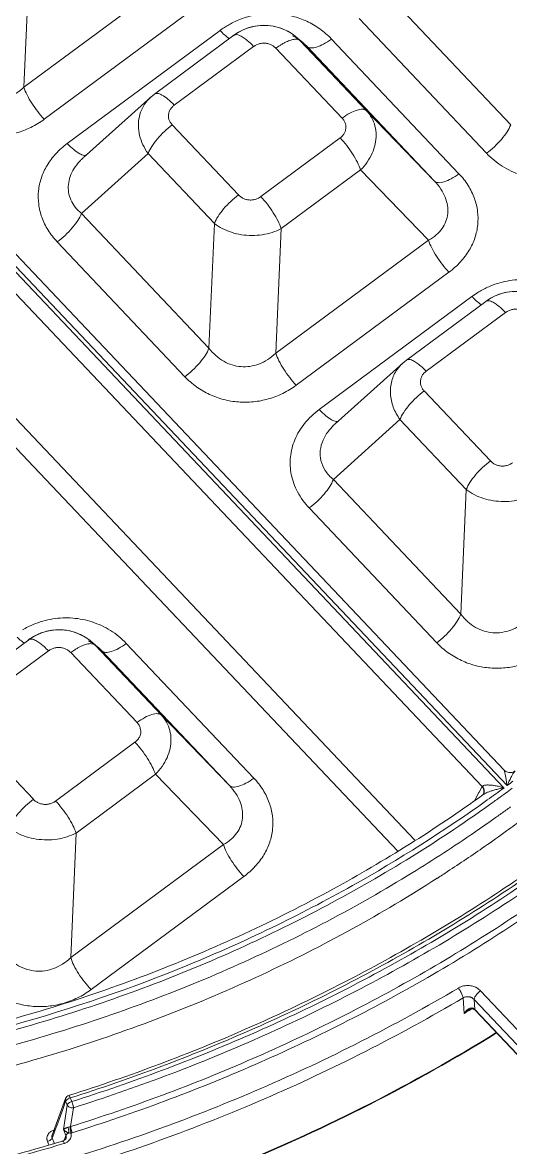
# Model space of a CAD drawing. Header units: millimetres. Extents: x 5536 to 6151, y 463 to 893.
# Drawn here: x 6073.58 to 6088.17, y 797.57 to 831.19 of the extents above; entities that cross this region are included whole.
import ezdxf

# ---------------------------------------------------------------- set-up
doc = ezdxf.new("R2010")
doc.units = ezdxf.units.MM
doc.header["$LTSCALE"] = 0.2
doc.layers.get('0').update_dxf_attribs({"lineweight": 18})

msp = doc.modelspace()

# ---------------------------------------------------------------- linework, layer by layer
for p, q in [((6062.017, 835.719), (6087.972, 808.318)), ((6088.065, 808.387), (6062.11, 835.787)), ((6062.384, 835.869), (6087.98, 808.848)), ((6087.319, 808.355), (6061.735, 835.364)), ((6073.781, 832.977), (6073.62, 829.252)), ((6073.62, 829.252), (6078.187, 832.631)), ((6084.36, 832.155), (6088.173, 828.13)), ((6085.31, 806.749), (6061.644, 831.733)), ((6074.23, 828.296), (6078.796, 831.675)), ((6084.796, 806.421), (6061.268, 831.259)), ((6087.45, 827.277), (6083.638, 831.302)), ((6079.484, 830.949), (6074.918, 827.57)), ((6079.898, 830.804), (6077.525, 829.048)), ((6081.739, 830.77), (6081.641, 830.843)), ((6081.751, 830.76), (6081.74, 830.77)), ((6081.751, 830.76), (6081.953, 830.594)), ((6081.882, 830.638), (6083.863, 828.547)), ((6082.814, 830.692), (6086.626, 826.667)), ((6080.487, 830.468), (6078.115, 828.713)), ((6083.134, 828.326), (6081.153, 830.417)), ((6081.956, 830.591), (6081.937, 830.606)), ((6081.95, 830.583), (6082.084, 830.471)), ((6085.897, 826.446), (6082.084, 830.471)), ((6077.415, 828.958), (6075.399, 827.147)), ((6077.525, 829.048), (6077.415, 828.958)), ((6083.863, 828.547), (6085.897, 826.446)), ((6078.055, 828.125), (6080.036, 826.034)), ((6080.702, 825.983), (6083.074, 827.738)), ((6077.333, 827.272), (6075.341, 825.481)), ((6079.313, 825.181), (6077.333, 827.272)), ((6081.311, 825.027), (6083.683, 826.782)), ((6083.683, 826.782), (6085.717, 824.681)), ((6075.341, 825.481), (6079.153, 821.457)), ((6079.313, 825.181), (6079.153, 821.457)), ((6081.311, 825.027), (6081.151, 821.303)), ((6078.431, 820.603), (6074.618, 824.628)), ((6081.151, 821.303), (6085.717, 824.681)), ((6081.76, 820.347), (6086.327, 823.725)), ((6087.015, 822.999), (6082.448, 819.62)), ((6087.428, 822.854), (6085.056, 821.099)), ((6088.018, 822.519), (6085.646, 820.763)), ((6084.945, 821.008), (6082.926, 819.194)), ((6085.056, 821.099), (6084.945, 821.008)), ((6085.586, 820.175), (6087.566, 818.084)), ((6084.863, 819.322), (6082.871, 817.532)), ((6084.863, 819.322), (6086.844, 817.231)), ((6082.871, 817.532), (6086.684, 813.507)), ((6086.844, 817.231), (6086.684, 813.507)), ((6082.149, 816.679), (6085.961, 812.654)), ((6073.765, 812.744), (6071.392, 810.989)), ((6075.586, 812.726), (6075.508, 812.784)), ((6075.587, 812.726), (6075.618, 812.701)), ((6075.824, 812.531), (6075.618, 812.701)), ((6075.749, 812.578), (6077.73, 810.488)), ((6075.816, 812.523), (6075.952, 812.412)), ((6076.681, 812.633), (6080.493, 808.608)), ((6071.982, 810.654), (6074.354, 812.409)), ((6075.02, 812.357), (6077.001, 810.267)), ((6075.952, 812.412), (6079.764, 808.387)), ((6077.73, 810.488), (6079.764, 808.387)), ((6073.903, 807.974), (6071.922, 810.065)), ((6076.941, 809.678), (6074.569, 807.923)), ((6077.55, 808.722), (6075.178, 806.967)), ((6077.55, 808.722), (6079.584, 806.622)), ((6087.221, 808.175), (6087.087, 807.931)), ((6087.23, 808.192), (6087.221, 808.175)), ((6087.319, 808.355), (6087.23, 808.192)), ((6087.328, 808.365), (6087.319, 808.355)), ((6087.458, 807.945), (6087.473, 807.955)), ((6075.178, 806.967), (6075.018, 803.243)), ((6087.092, 806.987), (6087.122, 807.008)), ((6079.584, 806.622), (6075.018, 803.243)), ((6080.194, 805.666), (6075.627, 802.287)), ((6089.884, 799.492), (6087.269, 802.253)), ((6086.783, 801.577), (6086.747, 802.042)), ((6089.693, 799.233), (6087.078, 801.994)), ((6087.078, 801.994), (6087.101, 801.691)), ((6087.005, 801.709), (6086.928, 801.664)), ((6087.08, 801.698), (6087.09, 801.69)), ((6089.971, 798.662), (6087.101, 801.691)), ((6089.977, 798.644), (6087.108, 801.673)), ((6074.867, 799.036), (6074.463, 797.938)), ((6074.962, 799.127), (6074.962, 799.127)), ((6074.963, 799.127), (6074.981, 799.133)), ((6075.007, 799.054), (6075.052, 798.944)), ((6074.6, 798.219), (6074.779, 798.706)), ((6074.779, 798.706), (6074.868, 798.95)), ((6074.802, 798.113), (6074.914, 798.84)), ((6074.868, 798.95), (6074.914, 798.84)), ((6075.103, 798.76), (6075.016, 798.196)), ((6074.51, 797.976), (6074.555, 798.097)), ((6074.53, 798.094), (6074.512, 798.089)), ((6074.555, 798.097), (6074.6, 798.219)), ((6074.878, 797.929), (6074.802, 798.113)), ((6074.327, 797.75), (6074.368, 797.648)), ((6074.465, 797.854), (6074.51, 797.976)), ((6074.465, 797.854), (6074.531, 797.694)), ((6074.513, 797.684), (6074.534, 797.69)), ((6074.534, 797.69), (6074.564, 797.699)), ((6074.564, 797.699), (6074.599, 797.71)), ((6074.599, 797.71), (6074.618, 797.716)), ((6074.811, 797.776), (6074.787, 797.767)), ((6074.809, 797.687), (6074.83, 797.694)), ((6074.834, 797.79), (6074.811, 797.776)), ((6074.828, 797.786), (6074.857, 797.869)), ((6074.857, 797.869), (6074.878, 797.929)), ((6074.88, 797.847), (6074.88, 797.847)), ((6074.358, 797.638), (6074.409, 797.653))]:
    msp.add_line(p, q)
for points in [[(6081.641, 830.843), (6081.51, 830.922), (6081.372, 830.988), (6081.228, 831.039), (6081.078, 831.075), (6080.926, 831.096), (6080.772, 831.101), (6080.619, 831.09), (6080.467, 831.064), (6080.318, 831.023), (6080.175, 830.966), (6080.038, 830.896), (6079.898, 830.804)], [(6089.171, 822.893), (6089.041, 822.972), (6088.903, 823.038), (6088.758, 823.089), (6088.609, 823.125), (6088.457, 823.146), (6088.303, 823.151), (6088.149, 823.14), (6087.997, 823.114), (6087.849, 823.073), (6087.705, 823.017), (6087.568, 822.946), (6087.428, 822.854)], [(6075.508, 812.784), (6075.376, 812.863), (6075.237, 812.929), (6075.092, 812.98), (6074.942, 813.016), (6074.789, 813.036), (6074.634, 813.041), (6074.48, 813.03), (6074.327, 813.003), (6074.178, 812.961), (6074.034, 812.903), (6073.896, 812.831), (6073.765, 812.744)], [(6088.307, 808.822), (6088.3, 808.817), (6088.276, 808.802), (6088.249, 808.789), (6088.22, 808.78), (6088.188, 808.774), (6088.155, 808.772), (6088.121, 808.775), (6088.086, 808.783), (6088.052, 808.796), (6088.019, 808.815), (6087.989, 808.839), (6087.98, 808.848)], [(6087.354, 808.124), (6087.351, 808.119), (6087.346, 808.112), (6087.342, 808.108)], [(6086.92, 801.678), (6086.934, 801.686), (6086.95, 801.694), (6086.966, 801.7), (6086.982, 801.705), (6086.997, 801.709), (6087.011, 801.711), (6087.024, 801.712), (6087.037, 801.712), (6087.048, 801.71), (6087.058, 801.708), (6087.069, 801.703), (6087.08, 801.698)], [(6074.88, 797.847), (6074.879, 797.843), (6074.868, 797.824), (6074.854, 797.806), (6074.834, 797.79)]]:
    msp.add_lwpolyline(points)
for centre, radius, start, end in [((6081.018, 828.875), 2.579, 122.9786, 126.4908), ((6081.025, 828.865), 2.591, 119.5214, 122.98), ((6081.452, 832.81), 2.708, 223.3973, 225.3913), ((6080.808, 829.617), 1.482, 51.07, 55.6319), ((6081.035, 829.468), 1.453, 58.0692, 65.1893), ((6080.81, 829.619), 1.479, 43.5469, 50.493), ((6082.303, 828.899), 1.904, 121.8584, 122.6523), ((6081.06, 829.503), 1.41, 43.3748, 50.5115), ((6076.578, 825.831), 1.767, 131.9593, 133.5252), ((6088.547, 820.927), 2.577, 121.759, 126.4873), ((6088.983, 824.86), 2.708, 223.3973, 225.3913), ((6088.557, 820.912), 2.595, 120.0826, 121.7636), ((6074.674, 811.514), 1.528, 116.0825, 121.5967), ((6074.666, 811.527), 1.513, 121.591, 127.1694), ((6074.906, 811.416), 1.444, 58.5011, 63.2958), ((6074.672, 811.553), 1.488, 49.2141, 50.5079), ((6074.682, 811.564), 1.473, 43.5501, 49.2228), ((6074.928, 811.445), 1.408, 43.3814, 50.5132), ((6076.17, 810.84), 1.904, 121.8578, 122.6515), ((6062.955, 842.227), 42.139, 306.5763, 306.8694), ((6062.826, 842.401), 42.356, 305.5844, 306.4197), ((6062.842, 842.411), 42.51, 305.9672, 306.6518), ((6062.751, 842.537), 42.666, 305.5367, 305.9674), ((6062.652, 842.597), 43.189, 304.511, 305.5292), ((6062.77, 842.43), 42.985, 305.5296, 305.9887), ((6062.827, 842.352), 42.889, 305.9888, 306.2154), ((6062.921, 841.684), 42.806, 305.9436, 306.7645), ((6062.741, 841.933), 43.113, 304.875, 305.9436), ((6062.51, 842.266), 43.518, 303.118, 304.874), ((6062.338, 842.527), 43.832, 302.6298, 303.1195), ((6060.368, 846.275), 51.919, 300.5813, 300.768), ((6086.926, 801.528), 0.239, 42.8501, 49.0203), ((6059.984, 845.899), 52.798, 292.284, 301.731), ((6059.987, 845.928), 52.806, 292.284, 301.7079), ((6075.008, 798.984), 0.15, 107.4144, 159.8306), ((6074.953, 798.35), 0.166, 284.9199, 292.1441), ((6074.547, 797.84), 0.238, 190.1158, 202.2692), ((6058.852, 849.899), 54.513, 286.8104, 286.9958), ((6074.776, 797.886), 0.11, 10.7822, 23.3544), ((6074.966, 798.333), 0.336, 280.4347, 287.3195), ((6074.8, 797.944), 0.234, 8.6603, 14.2869), ((6058.832, 849.967), 54.584, 286.5813, 286.696)]:
    msp.add_arc(centre, radius, start, end)
for points, knots in [([(6007.873, 841.483), (6007.675, 839.536), (6007.567, 835.605), (6008.276, 829.741), (6009.844, 824.01), (6012.244, 818.514), (6015.433, 813.345), (6019.355, 808.591), (6023.942, 804.332), (6029.117, 800.641), (6034.79, 797.578), (6040.866, 795.194), (6047.241, 793.529), (6053.808, 792.611), (6060.456, 792.455), (6067.073, 793.064), (6073.547, 794.426), (6077.718, 795.83), (6079.744, 796.65)], [0, 0, 0, 0, 13127.557086, 26271.787669, 39492.570786, 52844.310567, 66372.574552, 80107.448163, 94066.135326, 108247.986067, 122639.85449, 137213.198705, 151930.239714, 166743.337818, 181600.264062, 196445.8692, 211225.538733, 225889.094371, 225889.094371, 225889.094371, 225889.094371]), ([(6008.935, 834.441), (6009.05, 833.524), (6009.465, 830.947), (6010.612, 826.622), (6012.717, 821.52), (6015.684, 816.45), (6019.478, 811.643), (6024.035, 807.261), (6029.274, 803.427), (6035.082, 800.248), (6041.328, 797.798), (6047.887, 796.125), (6054.643, 795.255), (6061.473, 795.206), (6068.243, 795.976), (6072.655, 797.03), (6074.809, 797.687)], [0, 0, 0, 0, 6449.194997, 18202.704763, 31140.65271, 44851.238716, 59064.142531, 73742.2509, 88840.293917, 104242.039161, 119823.080497, 135540.806701, 151367.170835, 167243.23423, 183095.799595, 198810.42317, 198810.42317, 198810.42317, 198810.42317]), ([(6009.076, 834.46), (6009.324, 832.446), (6010.141, 828.432), (6012.287, 822.644), (6015.315, 817.176), (6019.164, 812.135), (6023.76, 807.615), (6029.014, 803.7), (6034.826, 800.462), (6041.086, 797.962), (6047.676, 796.246), (6054.471, 795.345), (6061.345, 795.277), (6068.017, 796.025), (6072.322, 797.034), (6074.358, 797.638)], [0, 0, 0, 0, 13318.111137, 26751.914543, 40357.154746, 54174.443117, 68227.584312, 82520.931532, 97041.802749, 111760.749273, 126634.621657, 141610.450302, 156628.202443, 171625.488965, 185564.625875, 185564.625875, 185564.625875, 185564.625875]), ([(6082.814, 830.692), (6082.708, 830.804), (6082.477, 831.005), (6082.082, 831.235), (6081.657, 831.387), (6081.213, 831.461), (6080.761, 831.456), (6080.312, 831.371), (6079.976, 831.242), (6079.793, 831.146), (6079.748, 831.12)], [0, 0, 0, 0, 16328.624143, 32494.309229, 48409.910806, 64269.527239, 80199.761401, 96317.830169, 112806.149876, 118323.351395, 118323.351395, 118323.351395, 118323.351395]), ([(6081.645, 830.84), (6081.559, 830.899), (6081.375, 830.998), (6081.073, 831.087), (6080.76, 831.111), (6080.447, 831.07), (6080.149, 830.965), (6079.968, 830.855), (6079.885, 830.792)], [0, 0, 0, 0, 15072.541523, 30148.477544, 45245.322088, 60376.588311, 75550.6743, 90758.822511, 90758.822511, 90758.822511, 90758.822511]), ([(6079.55, 830.882), (6079.592, 830.841), (6079.66, 830.779), (6079.733, 830.723), (6079.761, 830.703)], [0, 0, 0, 0, 22387.757463, 35631.663481, 35631.663481, 35631.663481, 35631.663481]), ([(6080.23, 830.7), (6080.194, 830.727), (6080.115, 830.779), (6080.006, 830.83), (6079.933, 830.82), (6079.914, 830.812)], [0, 0, 0, 0, 19496.024716, 40752.106417, 49802.901819, 49802.901819, 49802.901819, 49802.901819]), ([(6080.487, 830.468), (6080.426, 830.533), (6080.343, 830.614), (6080.251, 830.685), (6080.23, 830.7)], [0, 0, 0, 0, 27583.754345, 35636.064839, 35636.064839, 35636.064839, 35636.064839]), ([(6081.462, 830.605), (6081.507, 830.626), (6081.573, 830.653), (6081.641, 830.672), (6081.662, 830.676)], [0, 0, 0, 0, 24856.446093, 35643.989501, 35643.989501, 35643.989501, 35643.989501]), ([(6081.662, 830.676), (6081.697, 830.684), (6081.763, 830.69), (6081.827, 830.674), (6081.852, 830.661)], [0, 0, 0, 0, 19976.271986, 35645.098793, 35645.098793, 35645.098793, 35645.098793]), ([(6082.814, 830.692), (6082.739, 830.637), (6082.597, 830.543), (6082.388, 830.449), (6082.215, 830.411), (6082.113, 830.443), (6082.084, 830.471)], [0, 0, 0, 0, 21927.548308, 40142.03939, 53684.914445, 63218.752066, 63218.752066, 63218.752066, 63218.752066]), ([(6081.153, 830.417), (6081.13, 830.442), (6081.077, 830.487), (6080.985, 830.536), (6080.885, 830.565), (6080.781, 830.573), (6080.676, 830.56), (6080.576, 830.525), (6080.516, 830.489), (6080.487, 830.468)], [0, 0, 0, 0, 14801.894008, 29658.797405, 44581.327809, 59583.216526, 74659.95275, 89792.430391, 104935.886853, 104935.886853, 104935.886853, 104935.886853]), ([(6081.298, 830.516), (6081.328, 830.534), (6081.381, 830.566), (6081.437, 830.594), (6081.462, 830.605)], [0, 0, 0, 0, 19711.986644, 35643.073187, 35643.073187, 35643.073187, 35643.073187]), ([(6071.623, 829.406), (6071.684, 829.325), (6071.818, 829.177), (6072.054, 829.006), (6072.31, 828.893), (6072.579, 828.842), (6072.852, 828.852), (6073.125, 828.924), (6073.388, 829.057), (6073.546, 829.182), (6073.62, 829.252)], [0, 0, 0, 0, 15783.48634, 30737.384347, 44955.310741, 58843.966872, 72768.711602, 87093.1348, 102216.959005, 118159.581898, 118159.581898, 118159.581898, 118159.581898]), ([(6074.23, 828.296), (6074.161, 828.369), (6074.029, 828.524), (6073.856, 828.768), (6073.716, 829.011), (6073.645, 829.175), (6073.62, 829.252)], [0, 0, 0, 0, 16649.078789, 33680.258368, 49619.848871, 63132.820035, 63132.820035, 63132.820035, 63132.820035]), ([(6077.415, 828.958), (6077.378, 828.925), (6077.28, 828.825), (6077.152, 828.631), (6077.061, 828.372), (6077.034, 828.093), (6077.071, 827.808), (6077.17, 827.527), (6077.273, 827.354), (6077.333, 827.272)], [0, 0, 0, 0, 8376.746915, 23664.871852, 39020.28098, 54685.807002, 70841.762191, 87579.751736, 104878.087515, 104878.087515, 104878.087515, 104878.087515]), ([(6078.115, 828.713), (6078.054, 828.778), (6077.937, 828.891), (6077.767, 829.012), (6077.629, 829.077), (6077.548, 829.063), (6077.526, 829.048)], [0, 0, 0, 0, 23832.122044, 42859.943662, 56036.673687, 63174.903259, 63174.903259, 63174.903259, 63174.903259]), ([(6078.115, 828.713), (6078.088, 828.693), (6078.038, 828.648), (6077.981, 828.567), (6077.947, 828.477), (6077.937, 828.384), (6077.953, 828.29), (6077.992, 828.201), (6078.032, 828.149), (6078.055, 828.125)], [0, 0, 0, 0, 15937.751823, 31117.887921, 45717.11364, 60047.260279, 74476.312571, 89348.883792, 104896.775083, 104896.775083, 104896.775083, 104896.775083]), ([(6070.9, 828.553), (6071.006, 828.442), (6071.237, 828.24), (6071.632, 828.011), (6072.057, 827.858), (6072.501, 827.784), (6072.953, 827.79), (6073.403, 827.875), (6073.836, 828.041), (6074.104, 828.203), (6074.23, 828.296)], [0, 0, 0, 0, 14901.006595, 29653.319956, 44177.414698, 58650.419099, 73187.867094, 87896.727248, 102943.467166, 118158.222188, 118158.222188, 118158.222188, 118158.222188]), ([(6083.074, 827.738), (6083.101, 827.758), (6083.151, 827.803), (6083.208, 827.885), (6083.242, 827.974), (6083.252, 828.068), (6083.236, 828.161), (6083.197, 828.25), (6083.157, 828.302), (6083.134, 828.326)], [0, 0, 0, 0, 15952.778014, 31147.226039, 45760.21599, 60103.873173, 74546.529259, 89433.122419, 104995.67235, 104995.67235, 104995.67235, 104995.67235]), ([(6083.134, 828.326), (6083.208, 828.381), (6083.351, 828.476), (6083.559, 828.569), (6083.732, 828.608), (6083.835, 828.576), (6083.863, 828.547)], [0, 0, 0, 0, 21934.487286, 40154.911714, 53702.306296, 63239.374415, 63239.374415, 63239.374415, 63239.374415]), ([(6083.683, 826.782), (6083.757, 826.854), (6083.89, 827.009), (6084.04, 827.27), (6084.131, 827.545), (6084.161, 827.823), (6084.126, 828.092), (6084.028, 828.34), (6083.923, 828.483), (6083.863, 828.547)], [0, 0, 0, 0, 16518.995132, 32507.082316, 47876.34728, 62645.086389, 76937.100437, 90968.708972, 105008.849613, 105008.849613, 105008.849613, 105008.849613]), ([(6078.055, 828.125), (6077.974, 828.064), (6077.817, 827.933), (6077.611, 827.718), (6077.445, 827.498), (6077.362, 827.345), (6077.333, 827.272)], [0, 0, 0, 0, 17048.117154, 34163.24113, 49942.711603, 63177.699956, 63177.699956, 63177.699956, 63177.699956]), ([(6088.173, 828.13), (6088.144, 828.057), (6088.06, 827.904), (6087.894, 827.684), (6087.688, 827.469), (6087.532, 827.337), (6087.45, 827.277)], [0, 0, 0, 0, 13258.63518, 29066.298671, 46212.002068, 63290.578927, 63290.578927, 63290.578927, 63290.578927]), ([(6083.074, 827.738), (6083.143, 827.665), (6083.275, 827.51), (6083.447, 827.266), (6083.587, 827.023), (6083.658, 826.86), (6083.683, 826.782)], [0, 0, 0, 0, 16677.870673, 33738.558118, 49705.842394, 63242.369521, 63242.369521, 63242.369521, 63242.369521]), ([(6074.918, 827.57), (6074.794, 827.479), (6074.57, 827.28), (6074.306, 826.93), (6074.129, 826.552), (6074.043, 826.156), (6074.048, 825.753), (6074.145, 825.353), (6074.335, 824.968), (6074.516, 824.737), (6074.618, 824.628)], [0, 0, 0, 0, 16100.47383, 31309.810921, 45686.663287, 59622.373494, 73484.185178, 87647.904025, 102540.437772, 118213.408002, 118213.408002, 118213.408002, 118213.408002]), ([(6074.918, 827.57), (6074.979, 827.505), (6075.096, 827.393), (6075.265, 827.271), (6075.397, 827.21), (6075.467, 827.218), (6075.485, 827.224)], [0, 0, 0, 0, 24648.078752, 44327.088775, 57954.679313, 63153.455911, 63153.455911, 63153.455911, 63153.455911]), ([(6090.78, 827.02), (6090.612, 826.896), (6090.249, 826.69), (6089.655, 826.522), (6089.049, 826.498), (6088.457, 826.615), (6087.906, 826.871), (6087.59, 827.129), (6087.45, 827.277)], [0, 0, 0, 0, 15672.858857, 30891.227624, 45838.500191, 60698.487688, 75686.690462, 90913.472913, 90913.472913, 90913.472913, 90913.472913]), ([(6075.362, 827.112), (6075.337, 827.089), (6075.247, 826.999), (6075.114, 826.829), (6074.997, 826.593), (6074.941, 826.352), (6074.946, 826.112), (6075.016, 825.878), (6075.148, 825.661), (6075.271, 825.538), (6075.341, 825.481)], [0, 0, 0, 0, 6301.288442, 24165.857724, 40505.083749, 55805.276761, 70602.017112, 85524.232617, 101295.189658, 118236.806976, 118236.806976, 118236.806976, 118236.806976]), ([(6086.626, 826.667), (6086.552, 826.612), (6086.409, 826.518), (6086.201, 826.424), (6086.028, 826.386), (6085.926, 826.418), (6085.897, 826.446)], [0, 0, 0, 0, 21947.930317, 40179.521523, 53735.218941, 63278.132019, 63278.132019, 63278.132019, 63278.132019]), ([(6086.327, 823.725), (6086.45, 823.817), (6086.675, 824.016), (6086.939, 824.366), (6087.115, 824.744), (6087.202, 825.14), (6087.197, 825.543), (6087.1, 825.943), (6086.91, 826.328), (6086.729, 826.559), (6086.626, 826.667)], [0, 0, 0, 0, 16138.071913, 31382.926092, 45793.351509, 59761.604608, 73655.786619, 87852.580804, 102779.891832, 118489.461832, 118489.461832, 118489.461832, 118489.461832]), ([(6085.717, 824.681), (6085.799, 824.726), (6085.948, 824.828), (6086.126, 825.021), (6086.244, 825.239), (6086.299, 825.475), (6086.291, 825.722), (6086.221, 825.973), (6086.089, 826.221), (6085.967, 826.373), (6085.897, 826.446)], [0, 0, 0, 0, 15820.280195, 30417.411871, 44078.662025, 57436.843263, 71078.117736, 85538.949166, 101325.795922, 118473.872276, 118473.872276, 118473.872276, 118473.872276]), ([(6080.036, 826.034), (6079.954, 825.974), (6079.798, 825.842), (6079.592, 825.627), (6079.426, 825.407), (6079.342, 825.254), (6079.313, 825.181)], [0, 0, 0, 0, 17056.354002, 34179.828042, 49967.053962, 63208.549622, 63208.549622, 63208.549622, 63208.549622]), ([(6080.036, 826.034), (6080.059, 826.009), (6080.112, 825.964), (6080.204, 825.915), (6080.304, 825.886), (6080.408, 825.878), (6080.513, 825.891), (6080.613, 825.926), (6080.674, 825.962), (6080.702, 825.983)], [0, 0, 0, 0, 14804.764359, 29664.548774, 44589.972924, 59594.77076, 74674.430632, 89809.842744, 104956.235792, 104956.235792, 104956.235792, 104956.235792]), ([(6080.702, 825.983), (6080.771, 825.91), (6080.902, 825.755), (6081.075, 825.511), (6081.215, 825.268), (6081.286, 825.104), (6081.311, 825.027)], [0, 0, 0, 0, 16673.107595, 33728.867441, 49691.462782, 63223.936576, 63223.936576, 63223.936576, 63223.936576]), ([(6074.618, 824.628), (6074.7, 824.689), (6074.856, 824.82), (6075.062, 825.036), (6075.228, 825.255), (6075.312, 825.408), (6075.341, 825.481)], [0, 0, 0, 0, 17043.573817, 34154.13659, 49929.40181, 63160.863045, 63160.863045, 63160.863045, 63160.863045]), ([(6079.313, 825.181), (6079.387, 825.123), (6079.551, 825.019), (6079.825, 824.907), (6080.124, 824.838), (6080.434, 824.814), (6080.744, 824.837), (6081.04, 824.905), (6081.225, 824.981), (6081.311, 825.027)], [0, 0, 0, 0, 14029.799462, 28810.370117, 44122.17797, 59689.80553, 75212.10532, 90391.209125, 104954.061042, 104954.061042, 104954.061042, 104954.061042]), ([(6086.327, 823.725), (6086.258, 823.798), (6086.126, 823.953), (6085.953, 824.197), (6085.813, 824.44), (6085.742, 824.604), (6085.717, 824.681)], [0, 0, 0, 0, 16689.539153, 33761.976376, 49740.065011, 63285.609404, 63285.609404, 63285.609404, 63285.609404]), ([(6087.256, 823.158), (6087.353, 823.214), (6087.637, 823.355), (6088.138, 823.497), (6088.745, 823.522), (6089.337, 823.405), (6089.888, 823.149), (6090.204, 822.89), (6090.344, 822.742)], [0, 0, 0, 0, 9155.888427, 25702.785991, 41966.78851, 58086.179111, 74393.234826, 90922.481363, 90922.481363, 90922.481363, 90922.481363]), ([(6087.081, 822.932), (6087.122, 822.891), (6087.19, 822.829), (6087.264, 822.773), (6087.292, 822.753)], [0, 0, 0, 0, 22429.297639, 35697.777528, 35697.777528, 35697.777528, 35697.777528]), ([(6089.175, 822.89), (6089.09, 822.949), (6088.905, 823.049), (6088.604, 823.137), (6088.29, 823.161), (6087.977, 823.12), (6087.679, 823.015), (6087.499, 822.906), (6087.415, 822.842)], [0, 0, 0, 0, 15100.523834, 30204.448464, 45329.320435, 60488.677988, 75690.9348, 90927.317079, 90927.317079, 90927.317079, 90927.317079]), ([(6087.761, 822.75), (6087.724, 822.777), (6087.646, 822.829), (6087.536, 822.88), (6087.463, 822.87), (6087.444, 822.862)], [0, 0, 0, 0, 19530.600682, 40824.379789, 49891.226669, 49891.226669, 49891.226669, 49891.226669]), ([(6088.018, 822.519), (6087.956, 822.584), (6087.873, 822.664), (6087.782, 822.735), (6087.761, 822.75)], [0, 0, 0, 0, 27634.930539, 35702.180499, 35702.180499, 35702.180499, 35702.180499]), ([(6088.684, 822.467), (6088.66, 822.492), (6088.607, 822.537), (6088.516, 822.586), (6088.416, 822.615), (6088.311, 822.623), (6088.207, 822.61), (6088.107, 822.575), (6088.046, 822.539), (6088.018, 822.519)], [0, 0, 0, 0, 14828.795672, 29712.700726, 44662.352054, 59691.505923, 74795.643318, 89955.623465, 105126.602372, 105126.602372, 105126.602372, 105126.602372]), ([(6078.431, 820.603), (6078.513, 820.664), (6078.669, 820.795), (6078.875, 821.011), (6079.041, 821.23), (6079.125, 821.383), (6079.153, 821.457)], [0, 0, 0, 0, 17059.773351, 34186.461992, 49976.484839, 63220.275533, 63220.275533, 63220.275533, 63220.275533]), ([(6079.153, 821.457), (6079.214, 821.375), (6079.349, 821.227), (6079.585, 821.056), (6079.841, 820.944), (6080.109, 820.892), (6080.383, 820.902), (6080.655, 820.974), (6080.918, 821.107), (6081.076, 821.232), (6081.151, 821.303)], [0, 0, 0, 0, 15812.834845, 30794.538784, 45038.902613, 58953.383918, 72904.020927, 87255.079584, 102407.02569, 118379.292997, 118379.292997, 118379.292997, 118379.292997]), ([(6081.76, 820.347), (6081.691, 820.419), (6081.56, 820.574), (6081.387, 820.819), (6081.247, 821.062), (6081.176, 821.225), (6081.151, 821.302)], [0, 0, 0, 0, 16680.018593, 33742.848052, 49712.059883, 63250.142873, 63250.142873, 63250.142873, 63250.142873]), ([(6084.863, 819.322), (6084.78, 819.436), (6084.645, 819.682), (6084.557, 820.083), (6084.594, 820.477), (6084.74, 820.792), (6084.882, 820.951), (6084.945, 821.008)], [0, 0, 0, 0, 17778.998893, 34713.588029, 50937.953758, 66742.481647, 77470.978321, 77470.978321, 77470.978321, 77470.978321]), ([(6085.27, 821.072), (6085.227, 821.094), (6085.157, 821.128), (6085.078, 821.113), (6085.056, 821.098)], [0, 0, 0, 0, 23117.401931, 35689.424656, 35689.424656, 35689.424656, 35689.424656]), ([(6085.646, 820.763), (6085.603, 820.809), (6085.52, 820.891), (6085.395, 820.995), (6085.31, 821.05), (6085.27, 821.072)], [0, 0, 0, 0, 19064.355964, 35877.218368, 49878.415341, 49878.415341, 49878.415341, 49878.415341]), ([(6078.431, 820.603), (6078.536, 820.492), (6078.768, 820.291), (6079.162, 820.061), (6079.588, 819.908), (6080.032, 819.834), (6080.483, 819.84), (6080.933, 819.925), (6081.367, 820.091), (6081.635, 820.254), (6081.76, 820.347)], [0, 0, 0, 0, 14928.718076, 29708.466391, 44259.57167, 58759.491593, 73323.974957, 88060.189256, 103134.911675, 118377.961656, 118377.961656, 118377.961656, 118377.961656]), ([(6085.646, 820.763), (6085.618, 820.743), (6085.568, 820.698), (6085.512, 820.617), (6085.478, 820.527), (6085.468, 820.434), (6085.483, 820.34), (6085.523, 820.252), (6085.563, 820.199), (6085.586, 820.175)], [0, 0, 0, 0, 15966.734325, 31174.475204, 45800.249355, 60156.455081, 74611.746334, 89511.363062, 105087.527901, 105087.527901, 105087.527901, 105087.527901]), ([(6085.586, 820.175), (6085.504, 820.115), (6085.348, 819.983), (6085.142, 819.768), (6084.976, 819.548), (6084.892, 819.395), (6084.863, 819.322)], [0, 0, 0, 0, 17079.781812, 34226.694902, 50035.473687, 63295.044308, 63295.044308, 63295.044308, 63295.044308]), ([(6082.149, 816.679), (6082.013, 816.822), (6081.784, 817.133), (6081.589, 817.664), (6081.562, 818.209), (6081.7, 818.74), (6081.999, 819.231), (6082.286, 819.5), (6082.448, 819.62)], [0, 0, 0, 0, 15958.402453, 30804.014266, 45057.862871, 59401.131597, 74534.628925, 90850.215901, 90850.215901, 90850.215901, 90850.215901]), ([(6082.448, 819.62), (6082.51, 819.556), (6082.626, 819.443), (6082.796, 819.321), (6082.928, 819.26), (6082.998, 819.268), (6083.016, 819.274)], [0, 0, 0, 0, 24693.87757, 44409.45334, 58062.36543, 63270.801922, 63270.801922, 63270.801922, 63270.801922]), ([(6082.926, 819.194), (6082.863, 819.137), (6082.721, 818.989), (6082.553, 818.724), (6082.464, 818.405), (6082.484, 818.086), (6082.619, 817.779), (6082.777, 817.608), (6082.871, 817.532)], [0, 0, 0, 0, 12096.475801, 29031.767693, 44030.348075, 58420.374642, 73604.549103, 90863.271328, 90863.271328, 90863.271328, 90863.271328]), ([(6101.224, 818.426), (6100.264, 816.945), (6098.127, 814.063), (6094.392, 810.123), (6090.142, 806.588), (6085.452, 803.52), (6080.39, 800.963), (6076.826, 799.628), (6075.007, 799.054)], [0, 0, 0, 0, 14493.575235, 29380.407891, 44478.518909, 59788.85434, 75301.502833, 90966.004687, 90966.004687, 90966.004687, 90966.004687]), ([(6075.052, 798.944), (6076.875, 799.519), (6080.447, 800.857), (6085.524, 803.421), (6090.227, 806.497), (6094.489, 810.044), (6098.231, 813.99), (6100.37, 816.875), (6101.331, 818.354)], [0, 0, 0, 0, 15657.808627, 31173.768489, 46490.298754, 61594.42092, 76484.15441, 90929.26642, 90929.26642, 90929.26642, 90929.26642]), ([(6075.103, 798.76), (6076.931, 799.336), (6080.514, 800.679), (6085.606, 803.25), (6090.323, 806.336), (6094.598, 809.893), (6098.368, 813.869), (6100.527, 816.786), (6101.502, 818.293)], [0, 0, 0, 0, 15623.633204, 31103.653584, 46384.612538, 61453.674799, 76308.950308, 90931.388512, 90931.388512, 90931.388512, 90931.388512]), ([(6074.981, 799.133), (6076.789, 799.703), (6080.335, 801.033), (6085.376, 803.579), (6090.051, 806.637), (6094.287, 810.161), (6097.87, 813.939), (6099.895, 816.631), (6100.76, 817.923)], [0, 0, 0, 0, 15916.793755, 31717.844473, 47321.124298, 62707.94227, 77870.959228, 90926.544609, 90926.544609, 90926.544609, 90926.544609]), ([(6075.016, 798.196), (6076.866, 798.774), (6080.491, 800.124), (6085.64, 802.716), (6090.409, 805.832), (6094.726, 809.427), (6098.53, 813.45), (6100.704, 816.403), (6101.685, 817.929)], [0, 0, 0, 0, 15630.819783, 31113.066266, 46393.062997, 61459.551995, 76312.655654, 90934.367798, 90934.367798, 90934.367798, 90934.367798]), ([(6087.566, 818.084), (6087.485, 818.024), (6087.329, 817.893), (6087.122, 817.677), (6086.956, 817.457), (6086.873, 817.305), (6086.844, 817.231)], [0, 0, 0, 0, 17088.027532, 34243.29975, 50059.842437, 63325.927465, 63325.927465, 63325.927465, 63325.927465]), ([(6087.566, 818.084), (6087.59, 818.059), (6087.643, 818.014), (6087.734, 817.965), (6087.834, 817.936), (6087.939, 817.928), (6088.043, 817.942), (6088.143, 817.976), (6088.204, 818.012), (6088.232, 818.033)], [0, 0, 0, 0, 14831.680435, 29718.480972, 44671.040574, 59703.11817, 74810.193906, 89973.123244, 105147.053481, 105147.053481, 105147.053481, 105147.053481]), ([(6075.066, 798.012), (6076.922, 798.591), (6080.557, 799.945), (6085.722, 802.545), (6090.505, 805.67), (6094.836, 809.277), (6098.651, 813.312), (6100.831, 816.274), (6101.815, 817.804)], [0, 0, 0, 0, 15630.283978, 31113.472573, 46394.440521, 61461.833991, 76315.764595, 90936.486301, 90936.486301, 90936.486301, 90936.486301]), ([(6082.149, 816.679), (6082.23, 816.739), (6082.387, 816.87), (6082.593, 817.086), (6082.759, 817.305), (6082.842, 817.458), (6082.871, 817.532)], [0, 0, 0, 0, 17075.247682, 34217.608813, 50022.190871, 63278.241513, 63278.241513, 63278.241513, 63278.241513]), ([(6086.844, 817.231), (6086.918, 817.173), (6087.082, 817.069), (6087.356, 816.957), (6087.654, 816.888), (6087.965, 816.864), (6088.275, 816.887), (6088.571, 816.955), (6088.756, 817.032), (6088.842, 817.077)], [0, 0, 0, 0, 14055.310339, 28862.757023, 44202.406873, 59798.341596, 75348.866129, 90555.570632, 105144.902692, 105144.902692, 105144.902692, 105144.902692]), ([(6085.961, 812.654), (6086.043, 812.714), (6086.199, 812.845), (6086.405, 813.061), (6086.571, 813.281), (6086.655, 813.433), (6086.684, 813.507)], [0, 0, 0, 0, 17091.464898, 34249.969392, 50069.325003, 63337.718376, 63337.718376, 63337.718376, 63337.718376]), ([(6086.684, 813.507), (6086.745, 813.425), (6086.879, 813.278), (6087.115, 813.106), (6087.371, 812.994), (6087.64, 812.942), (6087.913, 812.952), (6088.186, 813.024), (6088.449, 813.157), (6088.607, 813.282), (6088.681, 813.353)], [0, 0, 0, 0, 15842.215103, 30851.75506, 45122.584924, 59062.919345, 73039.476647, 87417.199579, 102597.298013, 118599.241799, 118599.241799, 118599.241799, 118599.241799]), ([(6073.578, 813.039), (6073.679, 813.099), (6073.968, 813.243), (6074.473, 813.387), (6075.08, 813.412), (6075.672, 813.296), (6076.224, 813.039), (6076.541, 812.781), (6076.681, 812.633)], [0, 0, 0, 0, 9520.866708, 25968.899723, 42083.326327, 58122.285171, 74307.013052, 90770.043497, 90770.043497, 90770.043497, 90770.043497]), ([(6073.417, 812.822), (6073.459, 812.781), (6073.527, 812.719), (6073.6, 812.663), (6073.628, 812.643)], [0, 0, 0, 0, 22391.953491, 35637.93819, 35637.93819, 35637.93819, 35637.93819]), ([(6074.002, 812.886), (6074.046, 812.908), (6074.225, 812.985), (6074.563, 813.059), (6075.004, 813.025), (6075.348, 812.892), (6075.529, 812.771), (6075.586, 812.726)], [0, 0, 0, 0, 6787.126697, 27010.13307, 47213.261793, 67342.221132, 77372.358872, 77372.358872, 77372.358872, 77372.358872]), ([(6028.094, 812.497), (6029.17, 811.401), (6031.635, 809.168), (6035.833, 806.2), (6040.628, 803.636), (6045.76, 801.648), (6051.141, 800.267), (6056.681, 799.517), (6062.285, 799.41), (6067.86, 799.948), (6073.311, 801.121), (6078.546, 802.911), (6083.285, 805.196), (6086.169, 807.023), (6087.458, 807.945)], [0, 0, 0, 0, 12316.050864, 26615.078206, 41124.800192, 55816.492586, 70651.099098, 85580.876241, 100552.690888, 115510.989655, 130400.899667, 145171.5793, 159779.153451, 172494.338773, 172494.338773, 172494.338773, 172494.338773]), ([(6073.978, 812.717), (6073.936, 812.74), (6073.871, 812.77), (6073.801, 812.761), (6073.782, 812.753)], [0, 0, 0, 0, 25210.216568, 35640.014047, 35640.014047, 35640.014047, 35640.014047]), ([(6074.354, 812.409), (6074.312, 812.454), (6074.228, 812.536), (6074.103, 812.64), (6074.019, 812.696), (6073.978, 812.717)], [0, 0, 0, 0, 19036.750955, 35825.265304, 49806.208267, 49806.208267, 49806.208267, 49806.208267]), ([(6074.354, 812.409), (6074.383, 812.43), (6074.443, 812.466), (6074.543, 812.5), (6074.648, 812.514), (6074.752, 812.506), (6074.852, 812.476), (6074.944, 812.427), (6074.997, 812.382), (6075.02, 812.357)], [0, 0, 0, 0, 15150.331293, 30278.315332, 45349.184037, 60352.335426, 75283.155525, 90146.872943, 104944.454555, 104944.454555, 104944.454555, 104944.454555]), ([(6075.165, 812.456), (6075.195, 812.475), (6075.248, 812.506), (6075.304, 812.534), (6075.329, 812.546)], [0, 0, 0, 0, 19715.35525, 35649.354444, 35649.354444, 35649.354444, 35649.354444]), ([(6075.329, 812.546), (6075.374, 812.567), (6075.44, 812.593), (6075.508, 812.612), (6075.529, 812.617)], [0, 0, 0, 0, 24860.858317, 35650.269946, 35650.269946, 35650.269946, 35650.269946]), ([(6075.529, 812.617), (6075.565, 812.624), (6075.63, 812.63), (6075.694, 812.615), (6075.719, 812.601)], [0, 0, 0, 0, 19979.90344, 35651.379207, 35651.379207, 35651.379207, 35651.379207]), ([(6076.681, 812.633), (6076.606, 812.577), (6076.464, 812.483), (6076.255, 812.39), (6076.082, 812.351), (6075.98, 812.383), (6075.951, 812.412)], [0, 0, 0, 0, 21931.239524, 40148.96611, 53694.354772, 63230.010758, 63230.010758, 63230.010758, 63230.010758]), ([(6085.961, 812.654), (6086.067, 812.542), (6086.298, 812.341), (6086.693, 812.111), (6087.118, 811.958), (6087.562, 811.885), (6088.014, 811.89), (6088.464, 811.975), (6088.898, 812.141), (6089.165, 812.304), (6089.291, 812.397)], [0, 0, 0, 0, 14956.459519, 29763.672453, 44341.817471, 58868.682019, 73460.229984, 88223.828004, 103326.563181, 118597.938716, 118597.938716, 118597.938716, 118597.938716]), ([(6028.727, 811.645), (6029.169, 811.219), (6031.015, 809.517), (6034.554, 806.814), (6039.585, 803.943), (6045.018, 801.717), (6050.747, 800.177), (6056.664, 799.354), (6062.654, 799.262), (6068.604, 799.902), (6074.399, 801.264), (6079.928, 803.321), (6084.281, 805.611), (6086.734, 807.236), (6087.549, 807.818)], [0, 0, 0, 0, 4992.500876, 20402.393809, 36060.828706, 51936.685486, 67984.818914, 84147.053395, 100358.029473, 116549.232555, 132653.098312, 148609.220186, 164365.891313, 172505.094406, 172505.094406, 172505.094406, 172505.094406]), ([(6028.465, 811.33), (6028.918, 810.892), (6030.786, 809.169), (6034.36, 806.44), (6039.429, 803.547), (6044.903, 801.304), (6050.675, 799.753), (6056.636, 798.923), (6062.672, 798.83), (6068.666, 799.475), (6074.504, 800.847), (6080.075, 802.92), (6084.222, 805.101), (6086.482, 806.569), (6087.092, 806.987)], [0, 0, 0, 0, 5144.388807, 20742.619149, 36592.424725, 52662.307377, 68906.573236, 85266.336849, 101675.441154, 118064.535333, 134365.230113, 150516.381154, 166465.649821, 172504.429407, 172504.429407, 172504.429407, 172504.429407]), ([(6077.001, 810.267), (6077.075, 810.322), (6077.218, 810.416), (6077.426, 810.51), (6077.599, 810.548), (6077.702, 810.516), (6077.73, 810.488)], [0, 0, 0, 0, 21938.400945, 40162.156421, 53712.026892, 63250.692032, 63250.692032, 63250.692032, 63250.692032]), ([(6077.73, 810.488), (6077.79, 810.424), (6077.895, 810.281), (6077.993, 810.032), (6078.028, 809.763), (6077.998, 809.485), (6077.907, 809.21), (6077.757, 808.95), (6077.624, 808.794), (6077.55, 808.722)], [0, 0, 0, 0, 14045.756646, 28078.201296, 42371.753014, 57142.416673, 72512.791869, 88502.044643, 105017.281366, 105017.281366, 105017.281366, 105017.281366]), ([(6077.001, 810.267), (6077.024, 810.242), (6077.064, 810.19), (6077.103, 810.101), (6077.119, 810.008), (6077.109, 809.914), (6077.075, 809.825), (6077.018, 809.744), (6076.968, 809.699), (6076.941, 809.678)], [0, 0, 0, 0, 15569.652651, 30451.887387, 44889.180108, 59234.149474, 73855.288406, 89057.089176, 105005.614671, 105005.614671, 105005.614671, 105005.614671]), ([(6076.941, 809.678), (6077.01, 809.605), (6077.142, 809.451), (6077.314, 809.206), (6077.454, 808.963), (6077.525, 808.8), (6077.55, 808.722)], [0, 0, 0, 0, 16680.962062, 33744.756644, 49714.871736, 63253.720474, 63253.720474, 63253.720474, 63253.720474]), ([(6018.941, 809.253), (6020.355, 807.705), (6023.426, 804.772), (6028.602, 800.98), (6034.303, 797.823), (6040.423, 795.357), (6046.858, 793.625), (6053.497, 792.656), (6060.223, 792.466), (6066.922, 793.059), (6073.477, 794.424), (6077.699, 795.842), (6079.75, 796.672)], [0, 0, 0, 0, 13825.342749, 27910.055619, 42207.925567, 56692.104002, 71324.014152, 86056.17737, 100835.163083, 115604.791925, 130309.443853, 144897.314622, 144897.314622, 144897.314622, 144897.314622]), ([(6088.065, 808.387), (6088.061, 808.416), (6088.052, 808.47), (6088.039, 808.545), (6088.028, 808.61), (6088.018, 808.665), (6088.01, 808.711), (6088.002, 808.749), (6087.996, 808.779), (6087.991, 808.806), (6087.987, 808.821), (6087.981, 808.856), (6087.98, 808.848)], [0, 0, 0, 0, 27229.655351, 50969.82159, 71399.986047, 88754.392771, 103285.728855, 115281.135458, 125045.501485, 132795.854034, 138651.291278, 146292.946022, 146292.946022, 146292.946022, 146292.946022]), ([(6088.065, 808.387), (6088.077, 808.414), (6088.101, 808.465), (6088.135, 808.537), (6088.165, 808.598), (6088.192, 808.651), (6088.217, 808.695), (6088.238, 808.731), (6088.257, 808.761), (6088.273, 808.785), (6088.289, 808.805), (6088.299, 808.817), (6088.306, 808.823)], [0, 0, 0, 0, 26247.056963, 49313.494875, 69349.949343, 86561.960518, 101175.868309, 113457.094779, 123698.405546, 132114.825905, 138827.335404, 146297.114425, 146297.114425, 146297.114425, 146297.114425]), ([(6074.609, 797.122), (6074.539, 797.101), (6072.308, 796.442), (6067.82, 795.418), (6061.055, 794.708), (6054.246, 794.805), (6047.515, 795.708), (6040.984, 797.402), (6034.769, 799.855), (6028.983, 803.025), (6024.754, 806.11), (6022.488, 808.113), (6021.858, 808.702)], [0, 0, 0, 0, 559.960264, 17969.262124, 35466.758491, 52984.761049, 70453.034801, 87805.45567, 104983.322273, 121938.444849, 138635.840684, 145295.540976, 145295.540976, 145295.540976, 145295.540976]), ([(6080.493, 808.608), (6080.419, 808.552), (6080.276, 808.458), (6080.068, 808.365), (6079.895, 808.326), (6079.793, 808.358), (6079.764, 808.387)], [0, 0, 0, 0, 21952.057689, 40186.910576, 53744.946497, 63289.514427, 63289.514427, 63289.514427, 63289.514427]), ([(6080.493, 808.608), (6080.596, 808.499), (6080.777, 808.268), (6080.967, 807.883), (6081.064, 807.482), (6081.068, 807.079), (6080.982, 806.684), (6080.805, 806.305), (6080.541, 805.956), (6080.317, 805.757), (6080.194, 805.666)], [0, 0, 0, 0, 15750.453343, 30668.609624, 44863.792108, 58757.925608, 72730.316792, 87146.578637, 102405.170664, 118505.815161, 118505.815161, 118505.815161, 118505.815161]), ([(6079.764, 808.387), (6079.834, 808.313), (6079.957, 808.161), (6080.088, 807.913), (6080.158, 807.662), (6080.166, 807.415), (6080.11, 807.179), (6079.993, 806.961), (6079.815, 806.768), (6079.666, 806.667), (6079.584, 806.622)], [0, 0, 0, 0, 17186.899659, 32967.451553, 47430.145453, 61074.237463, 74432.812093, 88095.360352, 102702.170168, 118491.662263, 118491.662263, 118491.662263, 118491.662263]), ([(6087.319, 808.355), (6087.345, 808.323), (6087.381, 808.25), (6087.372, 808.16), (6087.352, 808.121), (6087.349, 808.116)], [0, 0, 0, 0, 23945.729282, 46324.778866, 49932.714063, 49932.714063, 49932.714063, 49932.714063]), ([(6087.972, 808.318), (6087.947, 808.326), (6087.899, 808.339), (6087.829, 808.356), (6087.766, 808.37), (6087.708, 808.381), (6087.656, 808.389), (6087.608, 808.395), (6087.564, 808.4), (6087.523, 808.402), (6087.484, 808.403), (6087.448, 808.402), (6087.416, 808.399), (6087.387, 808.394), (6087.363, 808.387), (6087.343, 808.378), (6087.332, 808.369), (6087.328, 808.365)], [0, 0, 0, 0, 25683.93488, 49066.974911, 70239.017015, 89339.724164, 106530.794007, 122063.52286, 136329.416229, 149729.894434, 162411.224365, 174216.628749, 184937.264567, 194441.825988, 202674.067635, 209699.422726, 215757.346186, 215757.346186, 215757.346186, 215757.346186]), ([(6087.328, 808.365), (6087.353, 808.333), (6087.388, 808.262), (6087.38, 808.171), (6087.359, 808.131), (6087.354, 808.124)], [0, 0, 0, 0, 23373.549394, 44800.096656, 49932.759004, 49932.759004, 49932.759004, 49932.759004]), ([(6087.972, 808.318), (6087.946, 808.314), (6087.896, 808.304), (6087.823, 808.288), (6087.757, 808.272), (6087.697, 808.256), (6087.643, 808.24), (6087.593, 808.224), (6087.547, 808.208), (6087.504, 808.192), (6087.463, 808.175), (6087.425, 808.157), (6087.391, 808.139), (6087.364, 808.123), (6087.348, 808.113), (6087.343, 808.109)], [0, 0, 0, 0, 22624.130473, 43493.020755, 62632.178888, 80120.272094, 96063.811713, 110661.03198, 124255.689554, 137221.347497, 149704.196996, 161557.6165, 172570.153569, 182587.233439, 188122.699321, 188122.699321, 188122.699321, 188122.699321]), ([(6087.343, 808.109), (6085.908, 807.078), (6082.728, 805.085), (6077.502, 802.672), (6072.863, 801.224), (6070.056, 800.622), (6069.2, 800.463)], [0, 0, 0, 0, 16898.449894, 35796.521556, 54916.125941, 63244.262848, 63244.262848, 63244.262848, 63244.262848]), ([(6073.903, 807.974), (6073.821, 807.914), (6073.665, 807.783), (6073.459, 807.567), (6073.293, 807.347), (6073.209, 807.195), (6073.18, 807.121)], [0, 0, 0, 0, 17059.512837, 34186.077286, 49976.095416, 63219.930615, 63219.930615, 63219.930615, 63219.930615]), ([(6074.569, 807.923), (6074.541, 807.902), (6074.48, 807.866), (6074.38, 807.832), (6074.276, 807.818), (6074.171, 807.826), (6074.071, 807.856), (6073.979, 807.905), (6073.926, 807.95), (6073.903, 807.974)], [0, 0, 0, 0, 15153.956898, 30285.561201, 45360.036505, 60366.778285, 75301.171452, 90168.445905, 104969.568714, 104969.568714, 104969.568714, 104969.568714]), ([(6074.569, 807.923), (6074.638, 807.85), (6074.769, 807.695), (6074.942, 807.451), (6075.082, 807.208), (6075.153, 807.045), (6075.178, 806.967)], [0, 0, 0, 0, 16676.019588, 33734.83826, 49700.358566, 63235.326683, 63235.326683, 63235.326683, 63235.326683]), ([(6086.747, 802.042), (6084.837, 800.913), (6080.843, 798.887), (6074.497, 796.602), (6067.864, 795.089), (6061.065, 794.376), (6054.221, 794.474), (6047.456, 795.382), (6040.892, 797.085), (6034.646, 799.552), (6028.832, 802.738), (6024.978, 805.549), (6023.044, 807.209), (6022.762, 807.457)], [0, 0, 0, 0, 15505.336934, 31196.391283, 47025.328559, 62934.413348, 78862.083052, 94744.4602, 110521.412281, 126139.560724, 141555.0901, 156736.198592, 159364.692695, 159364.692695, 159364.692695, 159364.692695]), ([(6075.178, 806.967), (6075.092, 806.922), (6074.907, 806.845), (6074.611, 806.777), (6074.301, 806.755), (6073.991, 806.778), (6073.692, 806.848), (6073.418, 806.96), (6073.254, 807.063), (6073.18, 807.121)], [0, 0, 0, 0, 14570.055792, 29751.880992, 45277.193992, 60847.39198, 76161.358562, 90944.286824, 104971.874927, 104971.874927, 104971.874927, 104971.874927]), ([(6080.194, 805.666), (6080.125, 805.739), (6079.993, 805.894), (6079.82, 806.138), (6079.68, 806.381), (6079.609, 806.544), (6079.584, 806.622)], [0, 0, 0, 0, 16692.38976, 33767.874304, 49748.930115, 63297.053975, 63297.053975, 63297.053975, 63297.053975]), ([(6060.527, 798.288), (6062.343, 798.292), (6066.226, 798.516), (6072.082, 799.56), (6077.956, 801.406), (6082.558, 803.547), (6085.144, 805.083), (6085.972, 805.614)], [0, 0, 0, 0, 15712.688872, 33562.204621, 51320.340557, 68824.484471, 77327.477776, 77327.477776, 77327.477776, 77327.477776]), ([(6075.018, 803.243), (6074.943, 803.172), (6074.785, 803.047), (6074.522, 802.914), (6074.249, 802.842), (6073.976, 802.833), (6073.707, 802.884), (6073.451, 802.996), (6073.215, 803.168), (6073.081, 803.316), (6073.02, 803.397)], [0, 0, 0, 0, 16010.547521, 31159.120498, 45514.574988, 59470.106825, 73386.498168, 87633.535671, 102626.03047, 118408.953974, 118408.953974, 118408.953974, 118408.953974]), ([(6075.627, 802.287), (6075.558, 802.36), (6075.427, 802.515), (6075.254, 802.759), (6075.114, 803.002), (6075.043, 803.165), (6075.018, 803.243)], [0, 0, 0, 0, 16683.22293, 33749.194702, 49721.234937, 63261.662776, 63261.662776, 63261.662776, 63261.662776]), ([(6075.627, 802.287), (6075.501, 802.194), (6075.233, 802.031), (6074.799, 801.865), (6074.35, 801.78), (6073.898, 801.775), (6073.454, 801.849), (6073.028, 802.002), (6072.634, 802.231), (6072.403, 802.433), (6072.298, 802.544)], [0, 0, 0, 0, 15285.991957, 30355.063102, 45092.425424, 59659.144612, 74165.207796, 88723.571209, 103517.395398, 118412.909378, 118412.909378, 118412.909378, 118412.909378]), ([(6087.269, 802.253), (6087.255, 802.268), (6087.225, 802.295), (6087.177, 802.329), (6087.125, 802.358), (6087.068, 802.382), (6087.003, 802.4), (6086.929, 802.411), (6086.849, 802.412), (6086.765, 802.4), (6086.683, 802.375), (6086.632, 802.351), (6086.607, 802.336)], [0, 0, 0, 0, 12490.843942, 24324.758227, 36232.146591, 48806.945727, 62435.188783, 77504.315232, 94074.615756, 111504.957015, 129047.8061, 146331.926166, 146331.926166, 146331.926166, 146331.926166]), ([(6086.607, 802.336), (6084.707, 801.213), (6080.799, 799.23), (6076.68, 797.738), (6074.609, 797.122)], [0, 0, 0, 0, 18035.777265, 35696.43428, 35696.43428, 35696.43428, 35696.43428]), ([(6086.747, 802.042), (6086.745, 802.071), (6086.723, 802.137), (6086.676, 802.235), (6086.632, 802.303), (6086.607, 802.336)], [0, 0, 0, 0, 13126.967109, 31146.266067, 49945.488581, 49945.488581, 49945.488581, 49945.488581]), ([(6087.078, 801.994), (6087.071, 802.001), (6087.056, 802.015), (6087.032, 802.033), (6087.006, 802.049), (6086.977, 802.061), (6086.945, 802.071), (6086.908, 802.077), (6086.868, 802.078), (6086.826, 802.073), (6086.785, 802.061), (6086.759, 802.049), (6086.747, 802.042)], [0, 0, 0, 0, 12677.644011, 24646.508301, 36652.853027, 49290.511815, 62939.468261, 77980.856915, 94471.34525, 111780.526705, 129182.139583, 146334.544113, 146334.544113, 146334.544113, 146334.544113]), ([(6087.078, 801.994), (6087.078, 802.021), (6087.106, 802.085), (6087.173, 802.171), (6087.234, 802.227), (6087.269, 802.253)], [0, 0, 0, 0, 12400.962028, 30306.266295, 49949.430458, 49949.430458, 49949.430458, 49949.430458]), ([(6086.961, 801.732), (6086.957, 801.731), (6086.943, 801.727), (6086.918, 801.715), (6086.885, 801.693), (6086.851, 801.663), (6086.816, 801.625), (6086.794, 801.594), (6086.783, 801.577)], [0, 0, 0, 0, 3998.012158, 16844.817638, 31511.454362, 48530.309461, 68283.543959, 91042.627736, 91042.627736, 91042.627736, 91042.627736]), ([(6087.083, 801.709), (6087.076, 801.715), (6087.062, 801.725), (6087.037, 801.736), (6087.009, 801.74), (6086.983, 801.738), (6086.967, 801.734), (6086.961, 801.732)], [0, 0, 0, 0, 15646.059363, 31768.7426, 48332.475168, 65542.800746, 77597.703158, 77597.703158, 77597.703158, 77597.703158]), ([(6086.92, 801.678), (6086.911, 801.673), (6086.884, 801.656), (6086.838, 801.623), (6086.801, 801.594), (6086.783, 801.577)], [0, 0, 0, 0, 8696.027748, 28144.585383, 49948.671524, 49948.671524, 49948.671524, 49948.671524]), ([(6074.867, 799.036), (6074.863, 799.024), (6074.859, 799.006), (6074.86, 798.988), (6074.861, 798.983)], [0, 0, 0, 0, 25130.813946, 35680.336015, 35680.336015, 35680.336015, 35680.336015]), ([(6075.007, 799.054), (6074.985, 799.047), (6074.944, 799.029), (6074.907, 799.003), (6074.893, 798.988)], [0, 0, 0, 0, 18891.491563, 35680.709416, 35680.709416, 35680.709416, 35680.709416]), ([(6075.007, 799.054), (6075, 799.072), (6074.995, 799.1), (6074.97, 799.117), (6074.962, 799.117)], [0, 0, 0, 0, 25148.820766, 35680.865304, 35680.865304, 35680.865304, 35680.865304]), ([(6074.914, 798.84), (6074.92, 798.827), (6074.939, 798.801), (6074.982, 798.771), (6075.039, 798.754), (6075.081, 798.755), (6075.103, 798.76)], [0, 0, 0, 0, 12509.493529, 27359.756927, 44531.472503, 63277.052041, 63277.052041, 63277.052041, 63277.052041]), ([(6074.952, 798.891), (6074.947, 798.887), (6074.935, 798.875), (6074.923, 798.862), (6074.918, 798.852)], [0, 0, 0, 0, 13350.144391, 35681.154262, 35681.154262, 35681.154262, 35681.154262]), ([(6075.052, 798.944), (6075.03, 798.937), (6074.995, 798.921), (6074.963, 798.9), (6074.952, 798.891)], [0, 0, 0, 0, 22063.95559, 35681.290842, 35681.290842, 35681.290842, 35681.290842]), ([(6075.052, 798.944), (6075.061, 798.922), (6075.076, 798.879), (6075.093, 798.817), (6075.101, 798.777), (6075.103, 798.76)], [0, 0, 0, 0, 18146.551753, 36156.28899, 49855.457569, 49855.457569, 49855.457569, 49855.457569]), ([(6074.409, 798.036), (6074.399, 798.028), (6074.373, 798.005), (6074.338, 797.959), (6074.312, 797.895), (6074.307, 797.839), (6074.311, 797.807), (6074.312, 797.799)], [0, 0, 0, 0, 11246.302013, 29603.162786, 49483.888597, 70412.149122, 77445.819132, 77445.819132, 77445.819132, 77445.819132]), ([(6074.512, 798.089), (6074.497, 798.084), (6074.467, 798.073), (6074.433, 798.053), (6074.414, 798.039), (6074.409, 798.036)], [0, 0, 0, 0, 19883.657858, 41939.678415, 49852.642424, 49852.642424, 49852.642424, 49852.642424]), ([(6074.802, 798.113), (6074.809, 798.117), (6074.822, 798.124), (6074.843, 798.134), (6074.865, 798.144), (6074.889, 798.154), (6074.912, 798.162), (6074.927, 798.168), (6074.933, 798.17)], [0, 0, 0, 0, 14094.018253, 28831.990979, 43709.92789, 59817.58961, 79125.018446, 90875.058317, 90875.058317, 90875.058317, 90875.058317]), ([(6074.802, 798.113), (6074.807, 798.108), (6074.815, 798.098), (6074.832, 798.08), (6074.854, 798.062), (6074.881, 798.044), (6074.909, 798.028), (6074.936, 798.017), (6074.954, 798.011), (6074.96, 798.01)], [0, 0, 0, 0, 10775.710173, 21156.987104, 40096.190929, 57345.531467, 74603.004932, 93886.597103, 105048.890545, 105048.890545, 105048.890545, 105048.890545]), ([(6074.933, 798.17), (6074.943, 798.173), (6074.964, 798.18), (6074.985, 798.186), (6074.996, 798.189)], [0, 0, 0, 0, 16718.782807, 35683.04302, 35683.04302, 35683.04302, 35683.04302]), ([(6074.96, 798.01), (6074.962, 798.029), (6074.961, 798.068), (6074.952, 798.121), (6074.941, 798.155), (6074.933, 798.17)], [0, 0, 0, 0, 17640.780475, 34996.008284, 49856.906806, 49856.906806, 49856.906806, 49856.906806]), ([(6075.027, 798.002), (6075.022, 798.024), (6075.012, 798.069), (6075.002, 798.131), (6074.997, 798.171), (6074.996, 798.189)], [0, 0, 0, 0, 17824.013968, 35727.989372, 49857.315446, 49857.315446, 49857.315446, 49857.315446]), ([(6075.066, 798.012), (6075.057, 798.033), (6075.042, 798.077), (6075.025, 798.138), (6075.018, 798.178), (6075.016, 798.196)], [0, 0, 0, 0, 18014.470643, 35929.994395, 49857.524506, 49857.524506, 49857.524506, 49857.524506]), ([(6074.327, 797.75), (6074.349, 797.757), (6074.39, 797.775), (6074.438, 797.81), (6074.461, 797.84), (6074.465, 797.854)], [0, 0, 0, 0, 19580.007562, 37034.598899, 49852.985482, 49852.985482, 49852.985482, 49852.985482]), ([(6074.463, 797.938), (6074.462, 797.934), (6074.457, 797.918), (6074.454, 797.889), (6074.46, 797.865), (6074.465, 797.854)], [0, 0, 0, 0, 7518.652444, 28622.932449, 49853.288745, 49853.288745, 49853.288745, 49853.288745]), ([(6074.786, 797.756), (6074.794, 797.756), (6074.811, 797.744), (6074.822, 797.726), (6074.825, 797.714)], [0, 0, 0, 0, 13681.48829, 35683.144201, 35683.144201, 35683.144201, 35683.144201]), ([(6074.83, 797.694), (6074.844, 797.698), (6074.873, 797.709), (6074.906, 797.727), (6074.924, 797.74), (6074.929, 797.744)], [0, 0, 0, 0, 19951.139004, 41984.947967, 49857.453229, 49857.453229, 49857.453229, 49857.453229]), ([(6074.878, 797.929), (6074.88, 797.939), (6074.893, 797.96), (6074.914, 797.98), (6074.929, 797.991), (6074.933, 797.993)], [0, 0, 0, 0, 17930.498619, 41170.169015, 49856.950136, 49856.950136, 49856.950136, 49856.950136]), ([(6074.88, 797.847), (6074.881, 797.851), (6074.886, 797.866), (6074.888, 797.887), (6074.885, 797.902), (6074.885, 797.906)], [0, 0, 0, 0, 10182.163693, 39906.480603, 49857.140628, 49857.140628, 49857.140628, 49857.140628]), ([(6074.929, 797.744), (6074.939, 797.751), (6074.963, 797.772), (6074.997, 797.814), (6075.025, 797.871), (6075.036, 797.928), (6075.033, 797.965), (6075.031, 797.98)], [0, 0, 0, 0, 10617.244811, 27676.822803, 45823.82459, 64699.551137, 77455.348566, 77455.348566, 77455.348566, 77455.348566]), ([(6074.96, 798.01), (6074.971, 798.005), (6074.993, 797.999), (6075.015, 798), (6075.027, 798.002)], [0, 0, 0, 0, 17724.283945, 35683.647305, 35683.647305, 35683.647305, 35683.647305])]:
    msp.add_open_spline(points, degree=3, knots=knots)
for points in [[(6079.914, 830.812), (6079.908, 830.81), (6079.903, 830.807), (6079.898, 830.803)], [(6081.852, 830.661), (6081.863, 830.655), (6081.874, 830.647), (6081.882, 830.638)], [(6081.153, 830.417), (6081.193, 830.447), (6081.234, 830.475), (6081.276, 830.502)], [(6087.444, 822.862), (6087.439, 822.86), (6087.433, 822.857), (6087.428, 822.854)], [(6073.782, 812.753), (6073.776, 812.751), (6073.77, 812.747), (6073.765, 812.744)], [(6075.719, 812.601), (6075.73, 812.595), (6075.741, 812.587), (6075.749, 812.578)], [(6075.02, 812.357), (6075.06, 812.387), (6075.101, 812.416), (6075.143, 812.442)], [(6087.085, 801.699), (6087.084, 801.702), (6087.083, 801.705), (6087.083, 801.709)], [(6087.091, 801.691), (6087.089, 801.693), (6087.087, 801.696), (6087.085, 801.699)], [(6087.109, 801.674), (6087.105, 801.679), (6087.101, 801.685), (6087.101, 801.691)], [(6074.861, 798.983), (6074.862, 798.972), (6074.864, 798.96), (6074.868, 798.95)], [(6074.873, 798.962), (6074.871, 798.958), (6074.87, 798.954), (6074.868, 798.95)], [(6074.893, 798.988), (6074.885, 798.98), (6074.878, 798.972), (6074.873, 798.962)], [(6074.918, 798.852), (6074.916, 798.848), (6074.915, 798.844), (6074.914, 798.84)], [(6074.825, 797.714), (6074.826, 797.707), (6074.827, 797.7), (6074.83, 797.694)], [(6074.933, 797.993), (6074.942, 797.999), (6074.951, 798.005), (6074.96, 798.01)]]:
    msp.add_open_spline(points, degree=3)

doc.saveas('drawing.dxf')
